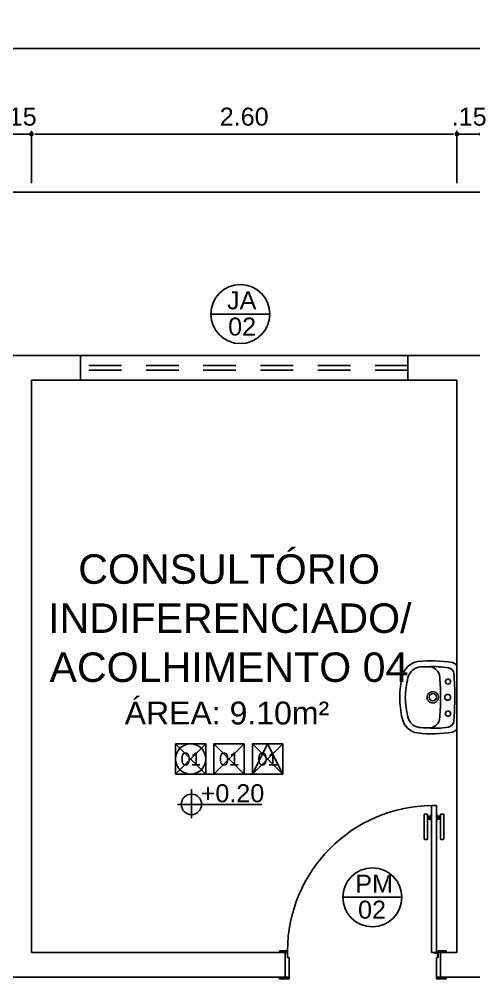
# Model space of a CAD drawing. Header units: millimetres. Extents: x 2125 to 3408, y 1171 to 1686.
# Drawn here: x 2442.71 to 2445.49, y 1531.22 to 1537.09 of the extents above; entities that cross this region are included whole.
import ezdxf
from ezdxf.enums import TextEntityAlignment as Align

# ---------------------------------------------------------------- set-up
doc = ezdxf.new("R2010")
doc.units = ezdxf.units.MM
doc.linetypes.add('CONTORNO_QUADRO_T', pattern=[0.35, 0.2, -0.15])
for name, color, linetype in [('at_Entity', 7, 'Continuous'), ('CALÇADA', 252, 'Continuous'), ('cotas', 7, 'Continuous'), ('ESQUADRIA', 3, 'Continuous'), ('ESQUADRIAS', 7, 'Continuous'), ('JANELA2', 1, 'Continuous'), ('Layout_Equipamentos', 7, 'Continuous'), ('PAREDE', 4, 'Continuous'), ('TEXTO01', 7, 'Continuous'), ('TEXTO02', 3, 'Continuous'), ('TEXTO03', 2, 'Continuous'), ('TEXTO_ESP_FORRO', 62, 'Continuous'), ('TEXTO_ESP_PAREDES', 10, 'Continuous'), ('TEXTO_ESP_PISO', 150, 'Continuous')]:
    doc.layers.add(name, color=color, linetype=linetype)
doc.styles.add('ARIAL', font='sanss___.ttf')
doc.styles.add('ROMANS', font='arial.ttf')
doc.styles.add('TEXTO1', font='swissko.ttf', dxfattribs={"width": 0.6, "height": 0.1})
doc.dimstyles.new('ESCALA75', dxfattribs={"dimtxt": 0.11, "dimasz": 0.02, "dimexe": 0.02, "dimexo": 0.04, "dimgap": 0.05, "dimtad": 1, "dimzin": 4, "dimdsep": 46, "dimtxsty": 'ROMANS', "dimblk1": 'PPC', "dimblk2": 'PPC', "dimsah": 1, "dimcen": 0.02, "dimclrd": 7, "dimclre": 7, "dimclrt": 3, "dimazin": 1, "dimtfac": 1, "dimtix": 1, "dimtmove": 0, "dimatfit": 3, "dimldrblk": 'PPC', "dimfxl": 0, "dimtolj": 1, "dimtzin": 12, "dimarcsym": 0})

# ---------------------------------------------------------------- blocks, each defined once
blk = doc.blocks.new('P90_02')
at = {"layer": 'ESQUADRIAS', "color": 2}
for p, q in [((0.025, 0.075), (0.025, 0.975)), ((0.025, 0.975), (0.055, 0.975)), ((0.055, 0.975), (0.055, 0.075)), ((0.055, 0.075), (0.025, 0.075))]:
    blk.add_line(p, q, dxfattribs=at)
at = {"layer": 'ESQUADRIAS', "color": 3, "linetype": 'Continuous'}
for p, q in [((-0.02, 0.7698), (-0.02, 0.9215)), ((0, 0.9215), (0, 0.7698)), ((0.023, 0.88), (0.023, 0.92)), ((0.057, 0.88), (0.057, 0.92)), ((0.08, 0.9215), (0.08, 0.7698)), ((0.1, 0.7698), (0.1, 0.9215)), ((-0.0035, 0.7668), (-0.0175, 0.7668)), ((0.0835, 0.7668), (0.0975, 0.7668))]:
    blk.add_line(p, q, dxfattribs=at)
at = {"layer": 'ESQUADRIAS', "color": 3}
for p, q in [((0, 0.9215), (-0.02, 0.9215)), ((0, 0.91), (0.023, 0.91)), ((0, 0.9), (0.023, 0.9)), ((0, 0.89), (0.023, 0.89)), ((0.023, 0.92), (0.025, 0.92)), ((0.023, 0.88), (0.025, 0.88)), ((0.057, 0.92), (0.055, 0.92)), ((0.057, 0.88), (0.055, 0.88)), ((0.08, 0.91), (0.057, 0.91)), ((0.08, 0.9), (0.057, 0.9)), ((0.08, 0.89), (0.057, 0.89)), ((0.08, 0.9215), (0.1, 0.9215))]:
    blk.add_line(p, q, dxfattribs=at)
at = {"layer": 'ESQUADRIAS'}
for p, q in [((0.0165, 0.0585), (0.0165, 0.0615)), ((0.0315, 0.0735), (0.0285, 0.0735))]:
    blk.add_line(p, q, dxfattribs=at)
at = {"layer": 'ESQUADRIAS', "color": 3}
for points in [[(0.015, 0.085), (-0.035, 0.085), (-0.035, 0.075), (0.015, 0.075)], [(0.985, 0.085), (0.935, 0.085), (0.935, 0.075), (0.985, 0.075)], [(0.025, -0.075), (0, -0.075), (-0.035, -0.075), (-0.035, -0.085), (0.025, -0.085)], [(0.985, -0.075), (0.925, -0.075), (0.925, -0.085), (0.985, -0.085)]]:
    blk.add_lwpolyline(points, close=True, dxfattribs=at)
at = {"layer": 'ESQUADRIAS', "color": 2}
for points in [[(0.025, 0.045), (0.015, 0.045), (0.015, 0.075), (0, 0.075), (0, -0.075), (0.025, -0.075)], [(0.925, 0.045), (0.935, 0.045), (0.935, 0.075), (0.95, 0.075), (0.95, -0.075), (0.925, -0.075)]]:
    blk.add_lwpolyline(points, close=True, dxfattribs=at)
at = {"layer": 'ESQUADRIAS', "color": 1}
for points in [[(0.016, 0.0705, -0.236068), (0.015, 0.0725), (0.015, 0.07), (0.015, 0.05), (0.016, 0.05)], [(0.0195, 0.074, 0.236068), (0.0175, 0.075), (0.02, 0.075), (0.04, 0.075), (0.04, 0.074)]]:
    blk.add_lwpolyline(points, format="xyb", close=True, dxfattribs=at)
at = {"layer": 'ESQUADRIAS'}
for points in [[(0.0173, 0.0625), (0.0165, 0.0615), (0.016, 0.0615)], [(0.0173, 0.0596), (0.0175, 0.0596), (0.0175, 0.0575), (0.0173, 0.0575), (0.0173, 0.0625), (0.0175, 0.0625), (0.0175, 0.0604), (0.0173, 0.0604)], [(0.0275, 0.0727), (0.0285, 0.0735), (0.0285, 0.074)], [(0.0304, 0.0727), (0.0304, 0.0725), (0.0325, 0.0725), (0.0325, 0.0727), (0.0275, 0.0727), (0.0275, 0.0725), (0.0296, 0.0725), (0.0296, 0.0727)], [(0.0325, 0.0727), (0.0315, 0.0735), (0.0315, 0.074)], [(0.0173, 0.0575), (0.0165, 0.0585), (0.016, 0.0585)]]:
    blk.add_lwpolyline(points, dxfattribs=at)
at = {"layer": 'ESQUADRIAS', "color": 1}
blk.add_circle((0.0175, 0.0725), 0.0025, dxfattribs=at)
at = {"layer": 'ESQUADRIAS'}
blk.add_arc((0.0429, 0.083), 0.8921, 0.12949, 89.22311, dxfattribs=at)
at = {"layer": 'ESQUADRIAS', "color": 3, "linetype": 'Continuous'}
for centre, start, end in [((-0.017, 0.7698), 180, 260.53768), ((-0.003, 0.7698), 260.53768, 360), ((0.083, 0.7698), 180, 279.46232), ((0.097, 0.7698), 279.46232, 0)]:
    blk.add_arc(centre, 0.003, start, end, dxfattribs=at)
blk = doc.blocks.new('PPC')
at = {"color": 2}
blk.add_circle((0, 0), 0.5, dxfattribs=at)
blk = doc.blocks.new('*D44')
at = {"layer": 'cotas', "color": 7, "lineweight": -2, "transparency": 16777216}
for p, q in [((2442.6137, 1536.385), (2442.5937, 1536.385)), ((2442.6337, 1536.085), (2442.6337, 1536.405)), ((2442.6337, 1536.385), (2442.7837, 1536.385)), ((2442.7837, 1536.085), (2442.7837, 1536.405)), ((2442.8037, 1536.385), (2442.8237, 1536.385))]:
    blk.add_line(p, q, dxfattribs=at)
at = {"layer": 'DEFPOINTS', "color": 0, "transparency": 16777216}
for p in [(2442.7837, 1536.385), (2442.6337, 1535.9848), (2442.7837, 1535.9848)]:
    blk.add_point(p, dxfattribs=at)
at = {"layer": 'cotas', "color": 7, "lineweight": -2, "transparency": 16777216, "xscale": 0.02, "yscale": 0.02, "zscale": 0.02}
blk.add_blockref('PPC', (2442.6337, 1536.385), dxfattribs=at)
at = {"layer": 'cotas', "color": 7, "lineweight": -2, "transparency": 16777216, "xscale": 0.02, "yscale": 0.02, "zscale": 0.02, "rotation": 180}
blk.add_blockref('PPC', (2442.7837, 1536.385), dxfattribs=at)
at = {"layer": 'cotas', "color": 3, "transparency": 16777216, "insert": (2442.7087, 1536.4912), "char_height": 0.11, "attachment_point": 5, "style": 'ROMANS'}
blk.add_mtext('\\A1;.15', dxfattribs=at)
blk = doc.blocks.new('*D45')
at = {"layer": 'cotas', "color": 7, "lineweight": -2, "transparency": 16777216}
for p, q in [((2442.7837, 1536.085), (2442.7837, 1536.405)), ((2442.8037, 1536.385), (2445.3637, 1536.385)), ((2445.3837, 1536.085), (2445.3837, 1536.405))]:
    blk.add_line(p, q, dxfattribs=at)
at = {"layer": 'DEFPOINTS', "color": 0, "transparency": 16777216}
for p in [(2445.3837, 1536.385), (2442.7837, 1535.9848), (2445.3837, 1535.9848)]:
    blk.add_point(p, dxfattribs=at)
at = {"layer": 'cotas', "color": 7, "lineweight": -2, "transparency": 16777216, "xscale": 0.02, "yscale": 0.02, "zscale": 0.02, "rotation": 180}
blk.add_blockref('PPC', (2442.7837, 1536.385), dxfattribs=at)
at = {"layer": 'cotas', "color": 7, "lineweight": -2, "transparency": 16777216, "xscale": 0.02, "yscale": 0.02, "zscale": 0.02}
blk.add_blockref('PPC', (2445.3837, 1536.385), dxfattribs=at)
at = {"layer": 'cotas', "color": 3, "transparency": 16777216, "insert": (2444.0837, 1536.4912), "char_height": 0.11, "attachment_point": 5, "style": 'ROMANS'}
blk.add_mtext('\\A1;2.60', dxfattribs=at)
blk = doc.blocks.new('*D46')
at = {"layer": 'cotas', "color": 7, "lineweight": -2, "transparency": 16777216}
for p, q in [((2445.3637, 1536.385), (2445.3437, 1536.385)), ((2445.3837, 1536.085), (2445.3837, 1536.405)), ((2445.3837, 1536.385), (2445.5337, 1536.385)), ((2445.5337, 1536.085), (2445.5337, 1536.405)), ((2445.5537, 1536.385), (2445.5737, 1536.385))]:
    blk.add_line(p, q, dxfattribs=at)
at = {"layer": 'DEFPOINTS', "color": 0, "transparency": 16777216}
for p in [(2445.5337, 1536.385), (2445.3837, 1535.9848), (2445.5337, 1535.9848)]:
    blk.add_point(p, dxfattribs=at)
at = {"layer": 'cotas', "color": 7, "lineweight": -2, "transparency": 16777216, "xscale": 0.02, "yscale": 0.02, "zscale": 0.02}
blk.add_blockref('PPC', (2445.3837, 1536.385), dxfattribs=at)
at = {"layer": 'cotas', "color": 7, "lineweight": -2, "transparency": 16777216, "xscale": 0.02, "yscale": 0.02, "zscale": 0.02, "rotation": 180}
blk.add_blockref('PPC', (2445.5337, 1536.385), dxfattribs=at)
at = {"layer": 'cotas', "color": 3, "transparency": 16777216, "insert": (2445.4587, 1536.4912), "char_height": 0.11, "attachment_point": 5, "style": 'ROMANS'}
blk.add_mtext('\\A1;.15', dxfattribs=at)
blk = doc.blocks.new('new block12')
at = {"layer": 'at_Entity', "color": 0}
for p, q in [((-0.1143, 0.055), (-0.1079, 0.0656)), ((-0.1079, 0.0656), (-0.0973, 0.0719)), ((-0.0973, 0.0719), (-0.0846, 0.0656)), ((-0.0846, 0.0656), (-0.0804, 0.055)), ((0.0825, 0.055), (0.0868, 0.0656)), ((0.0868, 0.0656), (0.0995, 0.0719)), ((0.0995, 0.0719), (0.11, 0.0656)), ((0.11, 0.0656), (0.1164, 0.055)), ((-0.1904, 0), (0, 0)), ((-0.1079, 0.0423), (-0.1143, 0.055)), ((-0.0973, 0.036), (-0.1079, 0.0423)), ((-0.0846, 0.0423), (-0.0973, 0.036)), ((-0.0804, 0.055), (-0.0846, 0.0423)), ((-0.0635, 0), (0.1248, 0)), ((0, 0), (0.1926, 0)), ((0.0868, 0.0423), (0.0825, 0.055)), ((0.0995, 0.036), (0.0868, 0.0423)), ((0.11, 0.0423), (0.0995, 0.036)), ((0.1164, 0.055), (0.11, 0.0423))]:
    blk.add_line(p, q, dxfattribs=at)
for centre, radius, start, end in [((-0.1037, 0.2192), 0.1175, 102.51398, 169.94425), ((-0.1021, 0.2163), 0.0847, 102.94607, 167.28087), ((-0.0119, -0.1249), 0.4735, 88.69805, 104.42194), ((0.0138, -0.2613), 0.5766, 91.35244, 103.5038), ((0.0099, -0.1255), 0.4741, 75.63679, 91.34148), ((-0.0133, -0.2572), 0.5725, 76.4579, 88.69664), ((0.1052, 0.222), 0.0784, 8.41938, 78.38368), ((0.1075, 0.2249), 0.1107, 7.71962, 79.59246), ((0.5296, 0.1532), 0.7539, 173.41338, 189.69292), ((0.1228, 0.188), 0.311, 171.32208, 181.82646), ((-0.5309, 0.1535), 0.7531, 350.27914, 6.57653), ((0.4249, 0.1494), 0.6136, 177.32306, 189.24154), ((-0.1166, 0.1739), 0.0716, 176.60246, 219.59969), ((-0.0011, 0.1471), 0.0349, 90, 149.99293), ((-0.0011, 0.1471), 0.0349, 29.99676, 89.99928), ((0.1078, 0.1732), 0.0781, 324.65246, 2.83944), ((-0.2623, 0.1317), 0.4504, 349.78202, 5.79718), ((-0.1329, 0.1882), 0.3189, 357.99462, 8.16964), ((-0.1209, 0.1714), 0.0667, 220.34381, 269.44866), ((-0.0011, 0.1471), 0.0349, 150.00315, 209.99685), ((-0.0011, 0.1471), 0.0349, 209.99676, 269.99928), ((-0.0011, 0.1471), 0.0222, 90, 180), ((-0.0011, 0.1471), 0.0222, 180, 270), ((-0.0011, 0.1471), 0.0222, 360, 90), ((-0.0011, 0.1471), 0.0222, 270.00968, 360), ((-0.0011, 0.1471), 0.0349, 270, 329.99293), ((-0.0011, 0.1471), 0.0349, 330.00315, 29.99685), ((0.1226, 0.1679), 0.0631, 266.77318, 320.7547), ((0.0021, 1.5743), 1.4748, 265.18956, 269.93912), ((-0.0011, 0.0561), 0.018, 150.01278, 209.98722), ((-0.0011, 0.0561), 0.018, 90, 150.03984), ((-0.001, 0.0561), 0.018, 30.01908, 90.03665), ((-0.001, 1.4521), 1.3526, 270.02076, 275.09507), ((-0.0011, 0.0561), 0.018, 330.01278, 29.98722), ((-0.1647, 0.0446), 0.0522, 200.54167, 238.93005), ((-0.1427, 0.0567), 0.0385, 188.75581, 265.61268), ((-0.0074, 1.7284), 1.7156, 265.3753, 270.21026), ((-0.0011, 0.0561), 0.018, 210.01908, 270.03665), ((-0.0011, 0.0561), 0.018, 270, 330.03984), ((-0.0011, 1.8918), 1.879, 270, 274.41438), ((0.1414, 0.0585), 0.0402, 273.11398, 350.39284), ((0.1736, 0.034), 0.0386, 297.86727, 348.56925)]:
    blk.add_arc(centre, radius, start, end, dxfattribs=at)
blk = doc.blocks.new('Esp_Pis_Par_For_Esc100')
at = {"layer": 'DEFPOINTS'}
for p, q in [((0, 0.37), (0.37, 0)), ((0.37, 0.37), (0, 0)), ((0.47, 0.37), (0.84, 0)), ((0.84, 0.37), (0.47, 0)), ((0.94, 0.37), (1.31, 0)), ((1.31, 0.37), (0.94, 0)), ((0.47, 0), (0.37, 0)), ((0.94, 0), (0.84, 0))]:
    blk.add_line(p, q, dxfattribs=at)
for points in [[(0.37, 0.37), (0.37, 0), (0, 0), (0, 0.37)], [(1.31, 0.37), (1.31, 0), (0.94, 0), (0.94, 0.37)]]:
    blk.add_lwpolyline(points, close=True, dxfattribs=at)
at = {"layer": 'TEXTO_ESP_FORRO'}
blk.add_lwpolyline([(0.94, 0), (1.125, 0.37), (1.31, 0)], close=True, dxfattribs=at)
at = {"layer": 'TEXTO_ESP_PAREDES'}
blk.add_lwpolyline([(0.84, 0.37), (0.84, 0), (0.47, 0), (0.47, 0.37)], close=True, dxfattribs=at)
at = {"layer": 'TEXTO_ESP_PISO'}
blk.add_circle((0.185, 0.185), 0.185, dxfattribs=at)
at = {"layer": 'TEXTO_ESP_FORRO', "color": 3, "linetype": 'ByBlock', "style": 'ARIAL', "text_generation_flag": 6}
blk.add_attdef('FOR', text='', height=0.16, rotation=180, dxfattribs=at).set_placement((1.125, 0.185), align=Align.MIDDLE_CENTER)
at = {"layer": 'TEXTO_ESP_PAREDES', "color": 3, "linetype": 'ByBlock', "ltscale": 0.0001, "style": 'ARIAL', "text_generation_flag": 6}
blk.add_attdef('PAR', text='', height=0.16, rotation=180, dxfattribs=at).set_placement((0.655, 0.185), align=Align.MIDDLE_CENTER)
at = {"layer": 'TEXTO_ESP_PISO', "color": 3, "linetype": 'ByBlock', "style": 'ARIAL', "text_generation_flag": 6}
blk.add_attdef('PIS', text='', height=0.16, rotation=180, dxfattribs=at).set_placement((0.185, 0.185), align=Align.MIDDLE_CENTER)
blk = doc.blocks.new('*D265')
at = {"layer": 'cotas', "color": 7, "lineweight": -2, "transparency": 16777216}
for p, q in [((2415.3837, 1536.6093), (2415.3837, 1536.9293)), ((2415.4037, 1536.9093), (2460.1637, 1536.9093)), ((2460.1837, 1536.6093), (2460.1837, 1536.9293))]:
    blk.add_line(p, q, dxfattribs=at)
at = {"layer": 'DEFPOINTS', "color": 0, "transparency": 16777216}
for p in [(2460.1837, 1536.9093), (2415.3837, 1535.031), (2460.1837, 1535.031)]:
    blk.add_point(p, dxfattribs=at)
at = {"layer": 'cotas', "color": 7, "lineweight": -2, "transparency": 16777216, "xscale": 0.02, "yscale": 0.02, "zscale": 0.02, "rotation": 180}
blk.add_blockref('PPC', (2415.3837, 1536.9093), dxfattribs=at)
at = {"layer": 'cotas', "color": 7, "lineweight": -2, "transparency": 16777216, "xscale": 0.02, "yscale": 0.02, "zscale": 0.02}
blk.add_blockref('PPC', (2460.1837, 1536.9093), dxfattribs=at)
at = {"layer": 'cotas', "color": 3, "transparency": 16777216, "insert": (2437.7837, 1537.0154), "char_height": 0.11, "attachment_point": 5, "style": 'ROMANS'}
blk.add_mtext('\\A1;44.80', dxfattribs=at)
blk = doc.blocks.new('new block4')
at = {"layer": 'TEXTO01'}
h = blk.add_hatch(dxfattribs=at)
h.set_pattern_fill('ANGLE', color=256)
h.set_pattern_definition([(0, (-2260.456, -913.906), (0, 6.985), [5.08, -1.905]), (90, (-2260.456, -913.906), (-6.985, 4e-16), [5.08, -1.905])])
h.paths.add_polyline_path([(0, 0), (0, -0.0624, 0.414214), (0.0624, 0)])
h.paths.add_polyline_path([(0, 0), (0, 0.0624, 0.414214), (-0.0624, 0)])
for q in [(0, 0.093), (-0.0862, 0), (0.4292, 0), (0, -0.0852)]:
    blk.add_line((0, 0), q, dxfattribs=at)
blk.add_circle((0, 0), 0.0624, dxfattribs=at)

msp = doc.modelspace()

# ---------------------------------------------------------------- linework, layer by layer
at = {"layer": 'CALÇADA', "linetype": 'Continuous'}
msp.add_line((2461.1837, 1536.031), (2414.3837, 1536.031), dxfattribs=at)
at = {"layer": 'ESQUADRIA', "linetype": 'CONTORNO_QUADRO_T'}
for p, q in [((2445.0837, 1534.971), (2443.0837, 1534.971)), ((2445.0837, 1534.941), (2443.0837, 1534.941))]:
    msp.add_line(p, q, dxfattribs=at)
at = {"layer": 'JANELA2', "linetype": 'Continuous'}
for p, q in [((2443.0837, 1535.031), (2443.0837, 1534.881)), ((2445.0837, 1535.031), (2445.0837, 1534.881))]:
    msp.add_line(p, q, dxfattribs=at)
at = {"layer": 'PAREDE', "linetype": 'Continuous'}
for p, q in [((2456.8337, 1535.031), (2426.7837, 1535.031)), ((2445.3837, 1534.881), (2442.7837, 1534.881)), ((2442.7837, 1534.881), (2442.7837, 1531.381)), ((2445.3837, 1534.881), (2445.3837, 1531.381)), ((2444.2987, 1531.381), (2442.7837, 1531.381)), ((2445.3837, 1531.381), (2445.3187, 1531.381)), ((2444.2987, 1531.231), (2441.1187, 1531.231)), ((2445.5987, 1531.231), (2445.3187, 1531.231))]:
    msp.add_line(p, q, dxfattribs=at)
at = {"layer": 'TEXTO01'}
for p, q in [((2443.8797, 1535.2846), (2444.2405, 1535.2846)), ((2444.687, 1531.7192), (2445.0478, 1531.7192))]:
    msp.add_line(p, q, dxfattribs=at)
for centre in [(2444.0601, 1535.2846), (2444.8674, 1531.7192)]:
    msp.add_circle(centre, 0.1804, dxfattribs=at)

# ---------------------------------------------------------------- block references
at = {"layer": 'ESQUADRIAS', "xscale": -1}
msp.add_blockref('P90_02', (2445.2837, 1531.306), dxfattribs=at)
at = {"layer": 'Layout_Equipamentos', "xscale": -1, "rotation": 90}
msp.add_blockref('new block12', (2445.3837, 1532.941), dxfattribs=at)
at = {"layer": 'TEXTO01'}
msp.add_blockref('new block4', (2443.7614, 1532.2876), dxfattribs=at)
at = {"layer": 'TEXTO02', "xscale": 0.5, "yscale": 0.5, "zscale": 0.5}
msp.add_blockref('Esp_Pis_Par_For_Esc100', (2443.6641, 1532.4721), dxfattribs=at).add_auto_attribs({'PIS': '01', 'PAR': '01', 'FOR': '01'})

# ---------------------------------------------------------------- texts
at = {"layer": 'cotas', "ltscale": 0.0001, "insert": (2443.7494, 1532.4104), "char_height": 0.11, "width": 0.503613, "attachment_point": 1, "style": 'TEXTO1'}
msp.add_mtext('\\pi0.06832;{\\fSansSerif|b0|i0|c2|p2;\\W1;+0.20}', dxfattribs=at)
at = {"layer": 'TEXTO01', "ltscale": 0.0001, "char_height": 0.11, "width": 0.330365, "attachment_point": 1, "style": 'TEXTO1'}
for s, insert in [('{\\fSansSerif|b0|i0|c2|p2;\\W1;JA}', (2443.979, 1535.4241)), ('{\\fSansSerif|b0|i0|c2|p2;\\W1;02}', (2443.9858, 1535.2635)), ('{\\fSansSerif|b0|i0|c2|p2;\\W1;PM}', (2444.7627, 1531.8571)), ('{\\fSansSerif|b0|i0|c2|p2;\\W1;02}', (2444.7798, 1531.6987))]:
    msp.add_mtext(s, dxfattribs=dict(at, insert=insert))
at = {"layer": 'TEXTO03', "ltscale": 0.0001, "insert": (2442.1681, 1533.816), "char_height": 0.12, "width": 3.592802, "attachment_point": 1, "style": 'TEXTO1'}
msp.add_mtext('\\pi0.90134;{\\fSansSerif|b0|i0|c2|p2;\\H1.5x;\\W1;\\C2;CONSULTÓRIO\\P\\pi0.71727;INDIFERENCIADO/\\P\\pi0.72578;ACOLHIMENTO 04\\P\\pi1.1854;\\H0.77777x;\\C3;ÁREA: 9.10m²}', dxfattribs=at)

# ---------------------------------------------------------------- dimensions: what is measured, and where the dimension line sits
at = {"layer": 'cotas'}
dim = msp.add_linear_dim(base=(2460.1837, 1536.9093), p1=(2415.3837, 1535.031), p2=(2460.1837, 1535.031), dimstyle='ESCALA75', dxfattribs=at)
dim.commit()
dim.dimension.update_dxf_attribs({"geometry": '*D265', "text_midpoint": (2437.7837, 1537.0154)})
for base, p1, p2, picture, middle in [((2442.7837, 1536.385), (2442.6337, 1535.9848), (2442.7837, 1535.9848), '*D44', (2442.7087, 1536.4912)), ((2445.3837, 1536.385), (2442.7837, 1535.9848), (2445.3837, 1535.9848), '*D45', (2444.0837, 1536.4912)), ((2445.5337, 1536.385), (2445.3837, 1535.9848), (2445.5337, 1535.9848), '*D46', (2445.4587, 1536.4912))]:
    dim = msp.add_linear_dim(base=base, p1=p1, p2=p2, dimstyle='ESCALA75', override={"dimtmove": 1}, dxfattribs=at)
    dim.commit()
    dim.dimension.update_dxf_attribs({"geometry": picture, "text_midpoint": middle})

doc.saveas('drawing.dxf')
